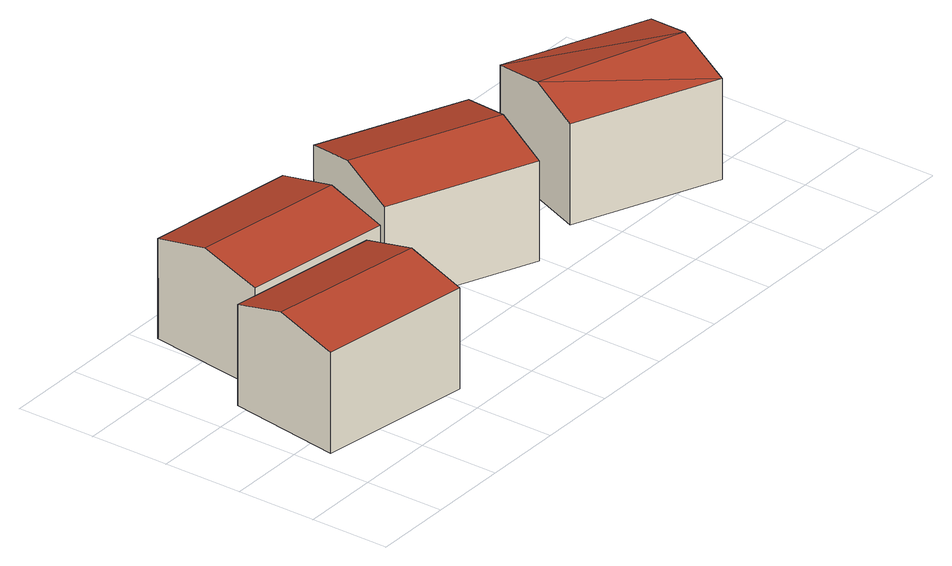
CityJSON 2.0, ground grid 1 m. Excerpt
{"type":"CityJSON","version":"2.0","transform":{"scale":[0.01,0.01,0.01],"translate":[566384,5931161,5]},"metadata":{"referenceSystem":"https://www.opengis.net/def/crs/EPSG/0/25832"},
"CityObjects":{
"building1":{"type":"Building","attributes":{"Grundfläche 2D":"2.871009","Grundhöhe NN":"5.326"},"geometry":[{"type":"Solid","lod":"3","boundaries":[[[[0,1,2,3]],[[4,1,0,5]],[[3,2,6,7]],[[5,0,3,7,8]],[[4,5,8,9]],[[6,2,1,4,9]],[[7,6,9,8]]]],"semantics":{"surfaces":[{"type":"RoofSurface"},{"type":"WallSurface"},{"type":"GroundSurface"}],"values":[[0,0,1,1,1,1,2]]}}]},
"building2":{"type":"Building","attributes":{"Grundfläche 2D":"2.908926","Grundhöhe NN":"5.340"},"geometry":[{"type":"Solid","lod":"3","boundaries":[[[[10,11,12,13]],[[14,11,10,15]],[[13,12,16,17]],[[15,10,13,17,18]],[[14,15,18,19]],[[16,12,11,14,19]],[[17,16,19,18]]]],"semantics":{"surfaces":[{"type":"RoofSurface"},{"type":"WallSurface"},{"type":"GroundSurface"}],"values":[[0,0,1,1,1,1,2]]}}]},
"building3":{"type":"Building","attributes":{"Grundfläche 2D":"3.017712","Grundhöhe NN":"5.337"},"geometry":[{"type":"Solid","lod":"3","boundaries":[[[[20,21,22,23]],[[24,21,20,25]],[[23,22,26,27]],[[25,20,23,27,28]],[[24,25,28,29]],[[26,22,21,24,29]],[[28,27,26,29]]]],"semantics":{"surfaces":[{"type":"RoofSurface"},{"type":"WallSurface"},{"type":"GroundSurface"}],"values":[[0,0,1,1,1,1,2]]}}]},
"building4":{"type":"Building","attributes":{"Grundfläche 2D":"2.894618","Grundhöhe NN":"5.335"},"geometry":[{"type":"Solid","lod":"3","boundaries":[[[[30,31,32]],[[30,32,33]],[[34,33,35]],[[30,33,34]],[[32,31,36,37]],[[35,33,32,37,38]],[[34,35,38,39]],[[36,31,30,34,39]],[[38,37,36,39]]]],"semantics":{"surfaces":[{"type":"RoofSurface"},{"type":"WallSurface"},{"type":"GroundSurface"}],"values":[[0,0,0,0,1,1,1,1,2]]}}]}
},
"vertices":[
[234,114,180],[39,146,180],[27,70,161],[223,40,161],[49,213,161],[245,183,161],[27,70,33],[223,40,33],[245,183,33],[49,213,33],
[291,265,180],[100,295,180],[89,219,161],[279,190,161],[111,368,161],[302,340,161],[89,219,34],[279,190,34],[302,340,34],[111,368,34],
[525,206,180],[344,283,180],[314,210,161],[494,134,161],[374,352,161],[554,275,161],[314,210,34],[494,134,34],[554,275,34],[374,352,34],
[604,218,180],[578,154,161],[756,80,161],[786,153,180],[635,292,161],[813,219,161],[578,154,33],[756,80,33],[813,219,33],[635,292,33]
]}
